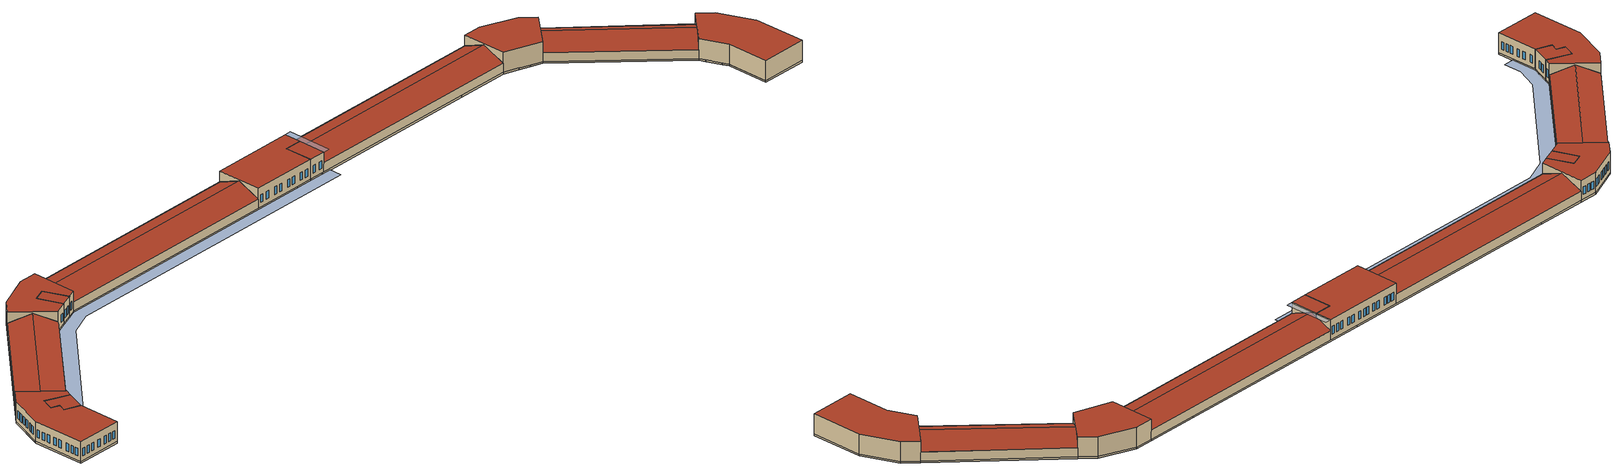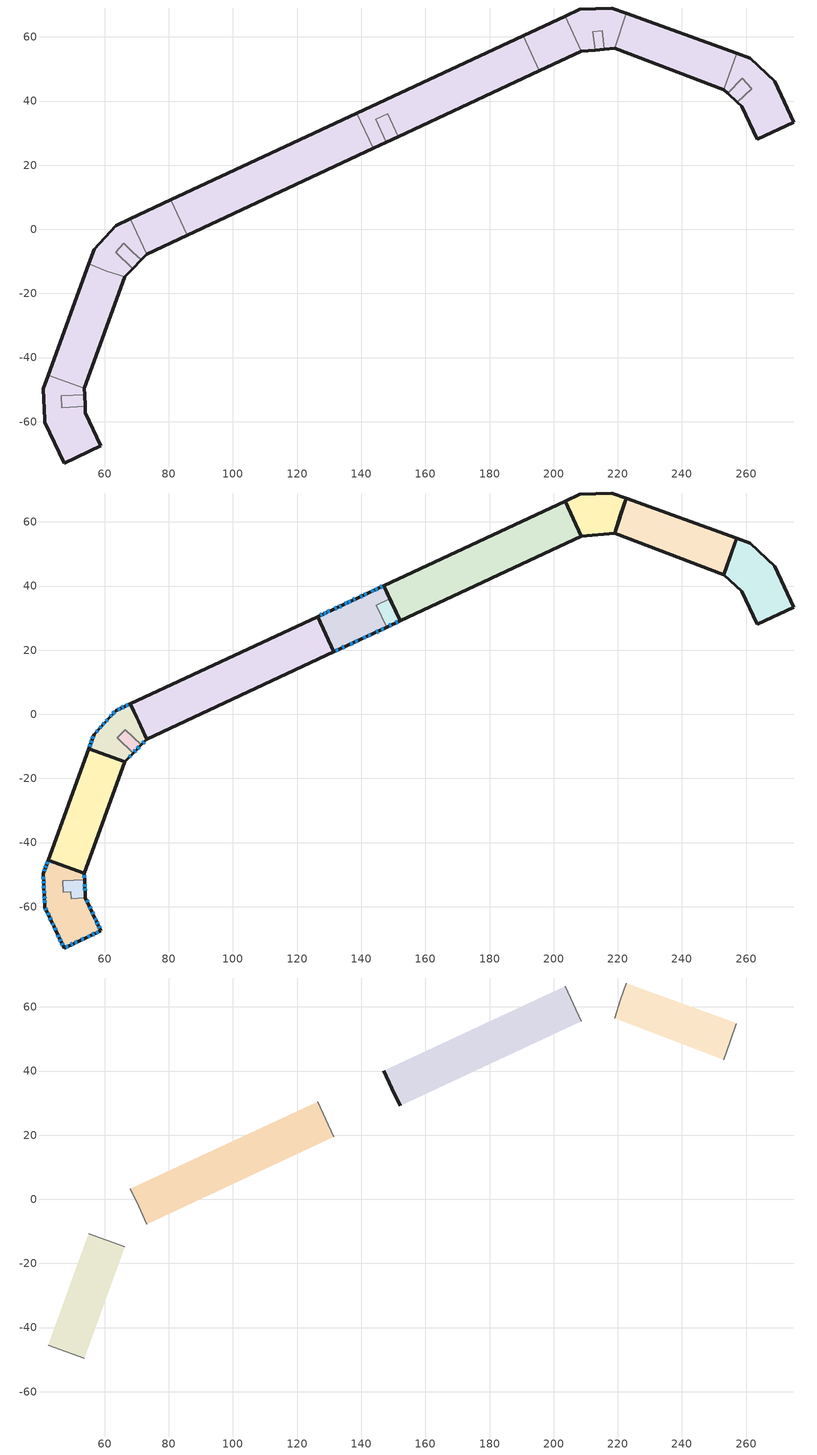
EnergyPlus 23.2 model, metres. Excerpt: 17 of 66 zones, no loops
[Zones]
Thermal Zone 3
 floor to L3 \- A \- BARRACKS_\{02671\} (Default Ceiling_\\\{00021\\\}_Reversed): 195.57,49.4 190.45,60.36 203.56,66.48 208.67,55.51 z11.35
 floor to L3 \- A \- OFFICE\-1_\{02651\} (Default Ceiling_\\\{00021\\\}_Reversed): 208.67,55.51 203.56,66.48 208.12,68.6 218.08,69.02 222.56,67.39 219.02,56.43 215.82,56.15 215.2,61.97 212.2,61.58 212.95,55.89 z11.35
 floor to L3 \- A \- OFFICE\-2_\{02641\} (Default Ceiling_\\\{00021\\\}_Reversed): 263.43,28.11 258.64,38.38 257.32,39.6 261.75,43.85 258.81,47.12 254.3,42.37 253.01,43.56 257.05,54.89 261.36,53.32 268.94,46.24 274.9,33.46 z11.35
 floor to ThermalZone_L3 \- A \- STAIRS\-1_\{03032\} (Default Ceiling_\\\{00021\\\}_Reversed): 212.95,55.89 212.2,61.58 215.2,61.97 215.82,56.15 z11.35
 floor to ThermalZone_L3 \- A \- STAIR\-2_\{03033\} (Default Ceiling_\\\{00021\\\}_Reversed): 257.32,39.6 254.3,42.37 258.81,47.12 261.75,43.85 z11.35
 floor to L3 \- B \- BARRACKS\-1_\{02631\} (Default Ceiling_\\\{00021\\\}_Reversed): 143.76,25.24 138.65,36.21 190.45,60.36 195.57,49.4 151.59,28.89 148.24,36.07 144.53,34.34 147.87,27.16 z11.35
 floor to ThermalZone_L3 \- B \- STAIR\-1_\{03036\} (Default Ceiling_\\\{00021\\\}_Reversed): 147.87,27.16 144.53,34.34 148.24,36.07 151.59,28.89 z11.35
 floor to L3 \- C \- BARRACKS_\{02621\} (Default Ceiling_\\\{00021\\\}_Reversed): 85.77,-1.8 80.66,9.16 138.65,36.21 143.76,25.24 z11.35
 floor to L3 \- D \- BARRACKS\-1_\{02601\} (Default Ceiling_\\\{00021\\\}_Reversed): 53.61,-49.58 42.37,-45.45 55.05,-10.69 60.65,-13 66.27,-14.8 z11.35
 floor to L3 \- C \- OFFICE\-2_\{02611\} (Default Ceiling_\\\{00021\\\}_Reversed): 73.12,-7.7 68,3.27 80.66,9.16 85.77,-1.8 z11.35
 floor to L3 \- D \- OFFICE\-1_\{02591\} (Default Ceiling_\\\{00021\\\}_Reversed): 47.31,-72.87 41.35,-60.09 40.8,-49.74 42.37,-45.45 53.61,-49.58 53.71,-51.61 46.44,-51.97 46.61,-55.57 53.89,-55.21 53.99,-57.22 58.79,-67.51 z11.35
 floor to L3 \- D \- OFFICE\-2_\{02581\} (Default Ceiling_\\\{00021\\\}_Reversed): 66.27,-14.8 60.65,-13 55.05,-10.69 56.69,-6.19 63.43,1.13 68,3.27 73.12,-7.7 71.33,-9.55 66,-4.4 63.41,-7.09 68.74,-12.23 z11.35
 floor to ThermalZone_L3 \- D \- STAIR\-1_\{03034\} (Default Ceiling_\\\{00021\\\}_Reversed): 46.61,-55.57 46.44,-51.97 53.71,-51.61 53.89,-55.21 z11.35
 floor to ThermalZone_L3 \- D \- STAIR\-2_\{03035\} (Default Ceiling_\\\{00021\\\}_Reversed): 68.74,-12.23 63.41,-7.09 66,-4.4 71.33,-9.55 z11.35
 floor to L3 \- A \- BARRACKS\-2_\{02661\} (Default Ceiling_\\\{00021\\\}_Reversed): 253.01,43.56 219.02,56.43 222.56,67.39 257.05,54.89 z11.35
 wall outside (\(Baseline\)  Above Grade Wall_\{00010\}): 195.57,49.4 208.67,55.51 212.95,55.89 215.82,56.15 219.02,56.43 253.01,43.56 254.3,42.37 257.32,39.6 258.64,38.38 263.43,28.11 274.9,33.46 268.94,46.24 261.36,53.32 257.05,54.89 222.56,67.39 218.08,69.02 208.12,68.6 203.56,66.48 190.45,60.36 138.65,36.21 80.66,9.16 68,3.27 63.43,1.13 56.69,-6.19 55.05,-10.69 42.37,-45.45 40.8,-49.74 41.32,-59.44 41.35,-60.09 47.31,-72.87 58.79,-67.51 53.99,-57.22 53.89,-55.21 53.71,-51.61 53.61,-49.58 66.27,-14.8 68.74,-12.23 71.33,-9.55 73.12,-7.7 85.77,-1.8 143.76,25.24 147.87,27.16 151.59,28.89 195.57,49.4 z11.35:11.81
 wall to Thermal Zone 3 (AirWallConstruction_\{00160\}): 190.45,60.36 195.57,49.4 190.45,60.36 / 208.67,55.51 203.56,66.48 208.67,55.51 / 215.2,61.97 215.82,56.15 215.2,61.97 212.2,61.58 215.2,61.97 / 212.95,55.89 212.2,61.58 212.95,55.89 / 219.02,56.43 222.56,67.39 219.02,56.43 / 261.75,43.85 257.32,39.6 261.75,43.85 258.81,47.12 261.75,43.85 / 254.3,42.37 258.81,47.12 254.3,42.37 / 257.05,54.89 253.01,43.56 257.05,54.89 / 138.65,36.21 143.76,25.24 138.65,36.21 / 148.24,36.07 151.59,28.89 148.24,36.07 144.53,34.34 148.24,36.07 / 147.87,27.16 144.53,34.34 147.87,27.16 / 80.66,9.16 85.77,-1.8 80.66,9.16 / 42.37,-45.45 53.61,-49.58 42.37,-45.45 / 60.65,-13 55.05,-10.69 60.65,-13 66.27,-14.8 60.65,-13 / 68,3.27 73.12,-7.7 68,3.27 / 46.44,-51.97 53.71,-51.61 46.44,-51.97 46.61,-55.57 46.44,-51.97 / 53.89,-55.21 46.61,-55.57 53.89,-55.21 / 68.79,-7.1 71.33,-9.55 68.79,-7.1 66,-4.4 68.79,-7.1 / 63.41,-7.09 66,-4.4 63.41,-7.09 68.74,-12.23 63.41,-7.09 z11.35:11.81
L4 \- A \- OFFICE\-1_\{02989\}
 floor to Thermal Zone 3 (\(Baseline\) Floor_\{00023\}): 212.95,55.89 212.2,61.58 215.2,61.97 215.82,56.15 z11.81; 208.67,55.51 203.56,66.48 208.12,68.6 218.08,69.02 222.56,67.39 219.02,56.43 215.82,56.15 215.2,61.97 212.2,61.58 212.95,55.89 z11.81
 wall outside (\(Baseline\)  Above Grade Wall_\{00010\}): 208.67,55.51 219.02,56.43 / 222.56,67.39 218.08,69.02 208.12,68.6 203.56,66.48 z11.81:17.14; 222.56,67.39,17.14 219.02,56.43,17.14 219.02,56.43,14.28 220.84,62.06,16.76 220.84,62.06,16.71 222.56,67.39,14.25; 208.67,55.51,17.14 203.56,66.48,17.14 203.56,66.48,14.25 206.12,60.99,16.82 208.67,55.51,14.25
 wall to ThermalZone_L4 \- A \- ATTICK_\{03043\} (Buffer Wall_\{00015\}): 219.02,56.43 222.56,67.39 z11.81:14.25
 wall to ThermalZone_Roofs\: unnamed roof_ unnamed roof \(3\)_\{03047\} (Buffer Wall_\{00015\}): 220.84,62.06,16.76 219.02,56.43,14.28 219.02,56.43,14.25 220.84,62.06,14.25; 220.84,62.06,16.71 220.84,62.06,14.25 222.56,67.39,14.25
 wall to ThermalZone_L4 \- B \- ATTICK_\{03042\} (Buffer Wall_\{00015\}): 203.56,66.48 208.67,55.51 z11.81:14.25
 wall to ThermalZone_Roofs\: unnamed roof \(1\)_ unnamed roof \(2\)_\{03046\} (Buffer Wall_\{00015\}): 206.12,60.99,16.82 206.12,60.99,14.25 208.67,55.51,14.25; 206.12,60.99,16.82 203.56,66.48,14.25 206.12,60.99,14.25
 roof outside (\(Baseline\) Roof_\{00018\}): 219.02,56.43 222.56,67.39 218.08,69.02 208.12,68.6 203.56,66.48 208.67,55.51 z17.14
L4 \- A \- OFFICE\-2_\{03000\}
 floor to Thermal Zone 3 (\(Baseline\) Floor_\{00023\}): 263.43,28.11 258.64,38.38 257.32,39.6 261.75,43.85 258.81,47.12 254.3,42.37 253.01,43.56 257.05,54.89 261.36,53.32 268.94,46.24 274.9,33.46 z11.81; 257.32,39.6 254.3,42.37 258.81,47.12 261.75,43.85 z11.81
 wall outside (\(Baseline\)  Above Grade Wall_\{00010\}): 253.01,43.56 258.64,38.38 263.43,28.11 274.9,33.46 268.94,46.24 261.36,53.32 257.05,54.89 z11.81:17.14; 257.05,54.89,17.14 257.05,54.89,14.25 256.99,54.7,14.25 255.04,49.24,16.79 253.01,43.56,14.25 253.01,43.56,17.14
 wall to ThermalZone_L4 \- A \- ATTICK_\{03043\} (Buffer Wall_\{00015\}): 257.05,54.89 253.01,43.56 z11.81:14.25
 wall to ThermalZone_Roofs\: unnamed roof_ unnamed roof \(3\)_\{03047\} (Buffer Wall_\{00015\}): 255.04,49.24,14.25 253.01,43.56,14.25 255.04,49.24,16.79; 256.99,54.7,14.25 255.04,49.24,14.25 255.04,49.24,16.79
 roof outside (\(Baseline\) Roof_\{00018\}): 274.9,33.46 268.94,46.24 261.36,53.32 257.05,54.89 253.01,43.56 258.64,38.38 263.43,28.11 z17.14
L4 \- B \- OFFICE\-1_\{02978\}
 floor to Thermal Zone 3 (\(Baseline\) Floor_\{00023\}): 68.74,-12.23 63.41,-7.09 66,-4.4 66.37,-4.77 63.89,-7.34 68.84,-12.12 z11.81; 66.27,-14.8 55.4,-10.83 55.05,-10.69 56.69,-6.19 63.43,1.13 68,3.26 73.12,-7.7 71.35,-9.53 66.4,-4.74 66.37,-4.77 66,-4.4 63.41,-7.09 68.74,-12.23 z11.81
 wall outside (\(Baseline\)  Above Grade Wall_\{00010\}): 66.27,-14.8 68.84,-12.12 / 68,3.26 63.43,1.13 56.69,-6.19 55.04,-10.7 / 71.35,-9.53 73.12,-7.7 z11.81:17.14; 66.27,-14.8,17.14 55.04,-10.7,17.14 55.04,-10.7,14.25 60.66,-12.75,16.79 66.27,-14.8,14.25; 73.12,-7.7,17.14 73.12,-7.7,14.25 70.56,-2.22,16.82 68,3.26,14.25 68,3.26,17.14
 wall to ThermalZone_L4 \- B \- STAIRS_\{03038\} (Buffer Wall_\{00015\}): 68.84,-12.12 63.89,-7.34 66.4,-4.74 71.35,-9.53 z11.81:17.14
 wall to ThermalZone_L4 \- D \- ATTICK_\{03040\} (Buffer Wall_\{00015\}): 55.04,-10.7 66.27,-14.8 z11.81:14.25
 wall to ThermalZone_Roofs\: ROOF \- ATTIC A101 NORTH_ ROOF \- ATTIC A101 SOUTH_\{03045\} (Buffer Wall_\{00015\}): 60.66,-12.75,16.79 55.04,-10.7,14.25 60.66,-12.75,14.25; 60.66,-12.75,16.79 60.66,-12.75,14.25 66.27,-14.8,14.25
 wall to ThermalZone_L4 \- C \- ATTICK_\{03041\} (Buffer Wall_\{00015\}): 73.12,-7.7 68,3.26 z11.81:14.25
 wall to ThermalZone_Roofs\: ROOF \- ATTIC A102 NORTH_ ROOF \- ATTIC A102 SOUTH_\{03044\} (Buffer Wall_\{00015\}): 70.56,-2.22,16.82 70.56,-2.22,14.25 68,3.26,14.25; 73.12,-7.7,14.25 70.56,-2.22,14.25 70.56,-2.22,16.82
 window (Construction 2): 67.65,-13.36 68.18,-12.82 / 56.44,-6.88 56.17,-7.6 / 55.95,-8.21 55.69,-8.92 / 55.54,-9.34 55.28,-10.06 / 63.05,0.73 62.54,0.17 / 62.2,-0.2 61.68,-0.76 / 60.89,-1.63 60.37,-2.19 / 59.9,-2.7 59.39,-3.26 / 58.91,-3.78 58.39,-4.34 / 57.81,-4.96 57.3,-5.52 / 67.32,2.94 66.62,2.62 / 65.93,2.3 65.24,1.98 / 64.79,1.77 64.1,1.45 / 71.84,-9.03 72.36,-8.48 z13.08:15.11
 roof outside (\(Baseline\) Roof_\{00018\}): 68.84,-12.12 63.89,-7.34 66.4,-4.74 71.35,-9.53 73.12,-7.7 68,3.26 63.43,1.13 56.69,-6.19 55.04,-10.7 66.27,-14.8 z17.14
L4 \- B \- OFFICE\-2_\{02967\}
 floor to Thermal Zone 3 (\(Baseline\) Floor_\{00023\}): 46.61,-55.57 46.44,-51.97 53.71,-51.61 53.71,-51.63 46.87,-51.97 47.05,-55.46 49.44,-55.34 49.44,-55.43 z11.81; 47.31,-72.87 41.35,-60.09 40.8,-49.74 42.36,-45.48 53.61,-49.58 53.71,-51.61 46.44,-51.97 46.61,-55.57 49.44,-55.43 49.54,-57.44 53.99,-57.22 58.79,-67.51 z11.81
 wall outside (\(Baseline\)  Above Grade Wall_\{00010\}): 42.36,-45.48 40.8,-49.74 41.35,-60.09 47.31,-72.87 58.79,-67.51 53.99,-57.22 / 53.71,-51.63 53.61,-49.58 z11.81:17.14; 53.61,-49.58,17.14 53.61,-49.58,14.25 47.98,-47.53,16.8 42.36,-45.48,14.25 42.36,-45.48,17.14
 wall to ThermalZone_L4 \- B \- STAIRS\-2_\{03039\} (Buffer Wall_\{00015\}): 53.99,-57.22 49.54,-57.44 49.44,-55.34 47.05,-55.46 46.87,-51.97 53.71,-51.63 z11.81:17.14
 wall to ThermalZone_L4 \- D \- ATTICK_\{03040\} (Buffer Wall_\{00015\}): 53.61,-49.58 42.36,-45.48 z11.81:14.25
 wall to ThermalZone_Roofs\: ROOF \- ATTIC A101 NORTH_ ROOF \- ATTIC A101 SOUTH_\{03045\} (Buffer Wall_\{00015\}): 47.98,-47.53,14.25 42.36,-45.48,14.25 47.98,-47.53,16.79; 53.6,-49.58,14.25 47.98,-47.53,14.25 47.98,-47.53,16.8
 window (Construction 2): 58.43,-66.73 58.11,-66.04 / 57.84,-65.46 57.51,-64.77 / 57.29,-64.28 56.96,-63.59 / 54.66,-58.65 54.34,-57.96 / 55.59,-60.64 55.26,-59.95 / 56.38,-62.34 56.06,-61.65 / 52.72,-70.34 53.41,-70.02 / 50.73,-71.27 51.42,-70.95 / 49.35,-71.92 50.04,-71.59 / 47.92,-72.58 48.61,-72.26 / 54.67,-69.44 55.36,-69.12 / 56.1,-68.77 56.79,-68.44 / 57.32,-68.2 58,-67.88 / 46.6,-71.35 46.92,-72.04 / 46.02,-70.1 46.34,-70.8 / 45.41,-68.79 45.73,-69.48 / 44.38,-66.58 44.7,-67.27 / 43.7,-65.14 44.03,-65.83 / 41.52,-60.45 41.84,-61.14 / 42.22,-61.95 42.54,-62.64 / 42.88,-63.36 43.2,-64.05 / 40.85,-50.63 40.89,-51.39 / 40.92,-51.98 40.96,-52.74 / 41,-53.48 41.04,-54.24 / 41.08,-55.06 41.12,-55.82 / 41.18,-56.77 41.22,-57.53 / 41.24,-58.04 41.28,-58.8 / 42.17,-45.98 41.91,-46.7 / 41.74,-47.16 41.48,-47.88 / 41.35,-48.25 41.09,-48.96 / 53.68,-50.96 53.64,-50.2 z13.08:15.11
 roof outside (\(Baseline\) Roof_\{00018\}): 58.79,-67.51 53.99,-57.22 49.54,-57.44 49.44,-55.34 47.05,-55.46 46.87,-51.97 53.71,-51.63 53.61,-49.58 42.36,-45.48 40.8,-49.74 41.35,-60.09 47.31,-72.87 z17.14
L4 \- C \- OFFICE\-1_\{03011\}
 floor to Thermal Zone 3 (\(Baseline\) Floor_\{00023\}): 131.48,19.52 126.36,30.48 138.65,36.21 143.76,25.24 z11.81; 143.76,25.24 138.65,36.21 147.01,40.11 148.91,36.04 148.37,35.8 148.24,36.07 144.53,34.34 147.87,27.16 z11.81; 147.87,27.16 144.53,34.34 148.24,36.07 148.37,35.8 144.71,34.09 147.93,27.19 z11.81
 wall outside (\(Baseline\)  Above Grade Wall_\{00010\}): 131.48,19.52 147.93,27.19 / 148.91,36.04 147.01,40.11 126.36,30.48 z11.81:17.14; 131.48,19.52,17.14 126.36,30.48,17.14 126.36,30.48,14.25 128.92,25,16.82 131.48,19.52,14.25
 wall to ThermalZone_L4 \- STAIRS_\{03037\} (Buffer Wall_\{00015\}): 147.93,27.19 144.71,34.09 148.91,36.04 z11.81:17.14
 wall to ThermalZone_L4 \- C \- ATTICK_\{03041\} (Buffer Wall_\{00015\}): 126.36,30.48 131.48,19.52 z11.81:14.25
 wall to ThermalZone_Roofs\: ROOF \- ATTIC A102 NORTH_ ROOF \- ATTIC A102 SOUTH_\{03044\} (Buffer Wall_\{00015\}): 128.92,25,16.82 126.36,30.48,14.25 128.92,25,14.25; 128.92,25,16.82 128.92,25,14.25 131.48,19.52,14.25
 window (Construction 2): 132.12,19.81 132.8,20.13 / 134,20.69 134.69,21.01 / 136.62,21.91 137.31,22.23 / 138.15,22.63 138.84,22.95 / 140.67,23.8 141.36,24.12 / 142.2,24.52 142.89,24.84 / 144.63,25.65 145.32,25.97 / 146.25,26.4 146.94,26.72 / 146.55,39.89 145.86,39.57 / 145.12,39.22 144.43,38.9 / 143.83,38.62 143.14,38.3 / 141.7,37.63 141.01,37.31 / 140.32,36.99 139.63,36.67 / 138.19,36 137.5,35.67 / 136.65,35.27 135.96,34.95 / 135.61,34.79 134.92,34.47 / 133.75,33.92 133.06,33.6 / 132.41,33.3 131.72,32.98 / 130.13,32.24 129.44,31.92 / 129.01,31.71 128.32,31.39 / 127.83,31.16 127.14,30.84 z13.08:15.11
 roof outside (\(Baseline\) Roof_\{00018\}): 147.93,27.19 144.71,34.09 148.91,36.04 147.01,40.11 126.36,30.48 131.48,19.52 z17.14
ThermalZone_L4 \- A \- ATTICK_\{03043\}
 floor to Thermal Zone 3 (\(Baseline\) Floor_\{00023\}): 253.01,43.56 219.02,56.43 222.56,67.39 257.05,54.89 z11.81
 wall outside (\(Baseline\)  Above Grade Wall_\{00010\}): 257.05,54.89 222.56,67.39 / 219.02,56.43 253.01,43.56 z11.81:14.25
ThermalZone_L4 \- B \- ATTICK_\{03042\}
 floor to Thermal Zone 3 (\(Baseline\) Floor_\{00023\}): 195.57,49.4 190.45,60.36 203.56,66.48 208.67,55.51 z11.81; 152.13,29.15 147.01,40.11 190.45,60.36 195.57,49.4 z11.81
 wall outside (\(Baseline\)  Above Grade Wall_\{00010\}): 203.56,66.48 147.01,40.11 152.12,29.14 208.67,55.51 z11.81:14.25
ThermalZone_L4 \- B \- STAIRS\-2_\{03039\}
 floor to Thermal Zone 3 (\(Baseline\) Floor_\{00023\}): 47.05,-55.46 46.87,-51.97 53.71,-51.63 53.89,-55.21 49.44,-55.43 49.44,-55.34 z11.81; 49.54,-57.44 49.44,-55.43 53.89,-55.21 53.99,-57.22 z11.81
 wall outside (\(Baseline\)  Above Grade Wall_\{00010\}): 53.99,-57.22 53.71,-51.63 z11.81:17.14
 window (Construction 2): 53.82,-53.7 53.78,-52.94 / 53.88,-55.02 53.84,-54.26 z13.08:15.11
 roof outside (\(Baseline\) Roof_\{00018\}): 53.99,-57.22 53.71,-51.63 46.87,-51.97 47.05,-55.46 49.44,-55.34 49.54,-57.44 z17.14
ThermalZone_L4 \- B \- STAIRS_\{03038\}
 floor to Thermal Zone 3 (\(Baseline\) Floor_\{00023\}): 68.84,-12.12 63.89,-7.34 66.37,-4.77 71.33,-9.55 z11.81; 71.33,-9.55 66.37,-4.77 66.4,-4.74 71.35,-9.53 z11.81
 wall outside (\(Baseline\)  Above Grade Wall_\{00010\}): 68.84,-12.12 71.35,-9.53 z11.81:17.14
 window (Construction 2): 70.21,-10.71 70.74,-10.17 / 69.22,-11.74 69.75,-11.19 z13.08:15.11
 roof outside (\(Baseline\) Roof_\{00018\}): 71.35,-9.53 66.4,-4.74 63.89,-7.34 68.84,-12.12 z17.14
ThermalZone_L4 \- C \- ATTICK_\{03041\}
 floor to Thermal Zone 3 (\(Baseline\) Floor_\{00023\}): 73.12,-7.7 68,3.27 80.66,9.16 85.77,-1.8 z11.81; 85.77,-1.8 80.66,9.16 126.36,30.48 131.48,19.52 z11.81
 wall outside (\(Baseline\)  Above Grade Wall_\{00010\}): 126.36,30.48 68,3.26 / 73.12,-7.7 131.48,19.52 z11.81:14.25
ThermalZone_L4 \- D \- ATTICK_\{03040\}
 floor to Thermal Zone 3 (\(Baseline\) Floor_\{00023\}): 53.61,-49.58 42.37,-45.45 55.04,-10.7 55.4,-10.83 60.65,-13 66.27,-14.8 z11.81; 66.27,-14.8 60.65,-13 55.4,-10.83 z11.81
 wall outside (\(Baseline\)  Above Grade Wall_\{00010\}): 55.04,-10.7 42.36,-45.48 / 53.61,-49.58 66.27,-14.8 z11.81:14.25
ThermalZone_L4 \- STAIRS_\{03037\}
 floor to Thermal Zone 3 (\(Baseline\) Floor_\{00023\}): 151.59,28.89 148.37,35.8 148.91,36.04 152.13,29.15 z11.81; 147.93,27.19 144.71,34.09 148.37,35.8 151.59,28.89 z11.81
 wall outside (\(Baseline\)  Above Grade Wall_\{00010\}): 147.93,27.19 152.13,29.15 148.91,36.04 z11.81:17.14
 window (Construction 2): 148.73,27.56 149.42,27.88 / 150.7,28.48 151.39,28.8 z13.08:15.11
 roof outside (\(Baseline\) Roof_\{00018\}): 152.13,29.15 148.91,36.04 144.71,34.09 147.93,27.19 z17.14
ThermalZone_Roofs\: ROOF \- ATTIC A101 NORTH_ ROOF \- ATTIC A101 SOUTH_\{03045\}
 floor to ThermalZone_L4 \- D \- ATTICK_\{03040\} (\(Baseline\) Floor_\{00023\}): 47.98,-47.53 42.36,-45.48 55.04,-10.7 60.66,-12.75 z14.25; 53.61,-49.58 47.98,-47.53 60.66,-12.75 66.27,-14.8 z14.25
 roof outside (\(Baseline\) Roof_\{00018\}): 60.66,-12.75,16.79 55.04,-10.7,14.25 42.36,-45.48,14.25 47.98,-47.53,16.79; 66.27,-14.8,14.25 60.66,-12.75,16.79 47.98,-47.53,16.8 53.61,-49.58,14.24
ThermalZone_Roofs\: ROOF \- ATTIC A102 NORTH_ ROOF \- ATTIC A102 SOUTH_\{03044\}
 floor to ThermalZone_L4 \- C \- ATTICK_\{03041\} (\(Baseline\) Floor_\{00023\}): 70.56,-2.22 68,3.26 126.36,30.48 128.92,25 z14.25; 73.12,-7.7 70.56,-2.22 128.92,25 131.48,19.52 z14.25
 roof outside (\(Baseline\) Roof_\{00018\}): 128.92,25,16.82 126.36,30.48,14.25 68,3.26,14.25 70.56,-2.22,16.82; 131.48,19.52,14.25 128.92,25,16.82 70.56,-2.22,16.82 73.12,-7.7,14.25
ThermalZone_Roofs\: unnamed roof \(1\)_ unnamed roof \(2\)_\{03046\}
 floor to ThermalZone_L4 \- B \- ATTICK_\{03042\} (\(Baseline\) Floor_\{00023\}): 152.12,29.14 149.57,34.62 206.12,60.99 208.67,55.51 z14.25; 149.57,34.62 147.01,40.11 203.56,66.48 206.12,60.99 z14.25
 wall outside (\(Baseline\)  Above Grade Wall_\{00010\}): 149.57,34.62,14.25 152.12,29.14,14.25 149.57,34.62,16.82; 147.01,40.11,14.25 149.57,34.62,14.25 149.57,34.62,16.82
 roof outside (\(Baseline\) Roof_\{00018\}): 208.67,55.51,14.25 206.12,60.99,16.82 149.57,34.62,16.82 152.12,29.14,14.25; 206.12,60.99,16.82 203.56,66.48,14.25 147.01,40.11,14.25 149.57,34.62,16.82
ThermalZone_Roofs\: unnamed roof_ unnamed roof \(3\)_\{03047\}
 floor to ThermalZone_L4 \- A \- ATTICK_\{03043\} (\(Baseline\) Floor_\{00023\}): 253.01,43.56 219.02,56.43 220.84,62.06 255.04,49.24 z14.25; 255.04,49.24 220.84,62.06 222.56,67.39 257.05,54.89 z14.25
 roof outside (\(Baseline\) Roof_\{00018\}): 255.04,49.24,16.79 220.84,62.06,16.76 219.02,56.43,14.28 253.01,43.56,14.25; 257.05,54.89,14.16 222.56,67.39,14.25 220.84,62.06,16.71 255.04,49.24,16.79
shading: 153.68,29.87 148.56,40.83 147.01,40.11 152.13,29.15 z17.14; 59.66,-61.84 57.58,-57.38 57.37,-50.68 69.98,-16.36 74.83,-11.03 155.26,26.48 153.68,29.87 73.12,-7.7 66.27,-14.8 53.61,-49.58 53.99,-57.22 56.77,-63.18 z11.81
[Building]
SubjectBuilding_\{00122\}
[Site:Location]
Lawson Aaf_ GA_ USA_Site_\{02469\}: Latitude {deg}=32.332; Longitude {deg}=-84.989; Time Zone {hr}=-5; Elevation {m}=70.7136
[Site:GroundReflectance]
0.2, 0.2, 0.2, 0.2, 0.2, 0.2, 0.2, 0.2, 0.2, 0.2, 0.2, 0.2
[SizingPeriod:DesignDay] Barometric Pressure {Pa}=100479; Wind Direction {deg}=0; Rain Indicator=No; Snow Indicator=No; Begin Environment Reset Mode=FullResetAtBeginEnvironment
Name | Month | Day of Month | Day Type | Maximum Dry-Bulb Temperature {C} | Daily Dry-Bulb Temperature Range {deltaC} | Dry-Bulb Temperature Range Modifier Type | Humidity Condition Type | Wetbulb or DewPoint at Maximum Dry-Bulb {C} | Wind Speed {m/s} | Daylight Saving Time Indicator | Solar Model Indicator | Sky Clearness | Dry-Bulb Temperature Range Modifier Day Schedule | Humidity Condition Day Schedule | Beam Solar Day Schedule | Diffuse Solar Day Schedule
00\:HDD_Lawson Aaf_ GA_ USA_\{02470\} | 1 | 15 | WinterDesignDay | -3.55556 | 0 | DefaultMultipliers | Wetbulb | -7.33333 | 18.04 | No | ASHRAEClearSky | 0
01\:CDD_Lawson Aaf_ GA_ USA_January_\{02475\} | 1 | 21 | SummerDesignDay | 23.0222 |  | DifferenceSchedule | WetBulbProfileDifferenceSchedule | 21.2186 | 9.02 | No | Schedule |  | DrybulbTemperatureScheduleDayForDesignWeather_January_\{02471\} | WetbulbTemperatureScheduleDayForDesignWeather_January_\{02472\} | BeamRadiationScheduleDayForDesignWeather_January_\{02473\} | DiffuseRadiationScheduleDayForDesignWeather_January_\{02474\}
02\:CDD_Lawson Aaf_ GA_ USA_February_\{02480\} | 2 | 21 | SummerDesignDay | 24.6 |  | DifferenceSchedule | WetBulbProfileDifferenceSchedule | 22.3325 | 9.02 | No | Schedule |  | DrybulbTemperatureScheduleDayForDesignWeather_February_\{02476\} | WetbulbTemperatureScheduleDayForDesignWeather_February_\{02477\} | BeamRadiationScheduleDayForDesignWeather_February_\{02478\} | DiffuseRadiationScheduleDayForDesignWeather_February_\{02479\}
03\:CDD_Lawson Aaf_ GA_ USA_March_\{02485\} | 3 | 21 | SummerDesignDay | 27.8444 |  | DifferenceSchedule | WetBulbProfileDifferenceSchedule | 24.5556 | 9.02 | Yes | Schedule |  | DrybulbTemperatureScheduleDayForDesignWeather_March_\{02481\} | WetbulbTemperatureScheduleDayForDesignWeather_March_\{02482\} | BeamRadiationScheduleDayForDesignWeather_March_\{02483\} | DiffuseRadiationScheduleDayForDesignWeather_March_\{02484\}
[Material]
Name | Roughness | Thickness {m} | Conductivity {W/m-K} | Density {kg/m3} | Specific Heat {J/kg-K} | Thermal Absorptance | Solar Absorptance | Visible Absorptance
Buffer Wall_R\-38 batt insulation_\{00014\} | MediumRough | 0.9144 | 0.0692301 | 8.00842 | 837.36 | 0.45 | 0.45 | 0.45
Default Ceiling_Acoustic Tile_\{00019\}; Default Ceiling_Acoustic Tile_\{00020\} | MediumRough | 0.009525 | 0.0605757 | 368.387 | 586.152 | 0.45 | 0.45 | 0.45
Material 1 | Rough | 0.3 | 1.04 | 2243 | 837 | 0.9 | 0.7 | 0.7
\(Baseline\)  Above Grade Wall_Baseline_\{00008\} | MediumRough | 0.0047625 | 0.0048269 | 1857.95 | 837.36 | 0.45 | 0.45 | 0.45
\(Baseline\)  Above Grade Wall_Baseline_\{00009\} | MediumRough | 0.0047625 | 0.0048269 | 1857.95 | 837.36 | 0.675 | 0.675 | 0.675
\(Baseline\) Floor_Baseline_\{00022\} | MediumRough | 0.0008636 | 0.000284589 | 7832.24 | 502.416 | 0.675 | 0.675 | 0.675
\(Baseline\) Roof_Baseline_\{00016\}; \(Baseline\) Roof_Baseline_\{00017\} | MediumRough | 0.12192 | 0.0923059 | 7.84825 | 837.36 | 0.45 | 0.45 | 0.45
[WindowMaterial:SimpleGlazingSystem]
\(Baseline\) Window_\{00027\}: U-Factor {W/m2-K}=6.92748; Solar Heat Gain Coefficient=0.39; Visible Transmittance=0.43
[Construction]
Buffer Wall_\{00015\}: Buffer Wall_R\-38 batt insulation_\{00014\}
Construction 1: Material 1
Construction 2: \(Baseline\) Window_\{00027\}
Default Ceiling_\\\{00021\\\}_Reversed: Default Ceiling_Acoustic Tile_\{00020\}, Default Ceiling_Acoustic Tile_\{00019\}
\(Baseline\)  Above Grade Wall_\{00010\}: \(Baseline\)  Above Grade Wall_Baseline_\{00009\}, \(Baseline\)  Above Grade Wall_Baseline_\{00008\}
\(Baseline\) Floor_\{00023\}: \(Baseline\) Floor_Baseline_\{00022\}
\(Baseline\) Roof_\{00018\}: \(Baseline\) Roof_Baseline_\{00016\}, \(Baseline\) Roof_Baseline_\{00017\}
[Construction:AirBoundary]
AirWallConstruction_\{00160\}: None, 0
[Zone] Multiplier=1; Part of Total Floor Area=Yes
Name | Volume {m3} | Floor Area {m2} | Zone Inside Convection Algorithm
L4 \- A \- OFFICE\-1_\{02989\} | 1006.79 | 188.713
L4 \- A \- OFFICE\-2_\{03000\} | 1620.79 | 303.803
L4 \- B \- OFFICE\-1_\{02978\} | 869.781 | 163.026
L4 \- B \- OFFICE\-2_\{02967\} | 1441.96 | 270.283
L4 \- C \- OFFICE\-1_\{03011\} | 1282.65 | 240.399
Thermal Zone 3 | 1689.93 | 3666.05 | TARP
ThermalZone_L4 \- A \- ATTICK_\{03043\} | 1047.98 | 429.675 | TARP
ThermalZone_L4 \- B \- ATTICK_\{03042\} | 1841.14 | 754.874 | TARP
ThermalZone_L4 \- B \- STAIRS\-2_\{03039\} | 177.521 | 33.2766 | TARP
ThermalZone_L4 \- B \- STAIRS_\{03038\} | 132.775 | 24.8876 | TARP
ThermalZone_L4 \- C \- ATTICK_\{03041\} | 1900.29 | 779.025 | TARP
ThermalZone_L4 \- D \- ATTICK_\{03040\} | 1080.08 | 442.631 | TARP
ThermalZone_L4 \- STAIRS_\{03037\} | 188.161 | 35.2665 | TARP
ThermalZone_Roofs\: ROOF \- ATTIC A101 NORTH_ ROOF \- ATTIC A101 SOUTH_\{03045\} | 561.851 | 442.839 | TARP
ThermalZone_Roofs\: ROOF \- ATTIC A102 NORTH_ ROOF \- ATTIC A102 SOUTH_\{03044\} | 999.622 | 779.128 | TARP
ThermalZone_Roofs\: unnamed roof \(1\)_ unnamed roof \(2\)_\{03046\} | 968.503 | 754.874 | TARP
ThermalZone_Roofs\: unnamed roof_ unnamed roof \(3\)_\{03047\} | 536.292 | 429.676 | TARP
[Space]
Name | Zone | Volume {m3} | Floor Area {m2}
Extruded Building 83 \- LCCA_L4 \- A \- OFFICE\-1_\{02046\} | L4 \- A \- OFFICE\-1_\{02989\} | 1006.79 | 188.713
Extruded Building 83 \- LCCA_L4 \- A \- OFFICE\-2_\{02062\} | L4 \- A \- OFFICE\-2_\{03000\} | 1620.79 | 303.803
Extruded Building 83 \- LCCA_L4 \- B \- OFFICE\-1_\{01940\} | L4 \- B \- OFFICE\-1_\{02978\} | 869.781 | 163.026
Extruded Building 83 \- LCCA_L4 \- B \- OFFICE\-2_\{01984\} | L4 \- B \- OFFICE\-2_\{02967\} | 1441.96 | 270.283
Extruded Building 83 \- LCCA_L4 \- C \- OFFICE\-1_\{01895\} | L4 \- C \- OFFICE\-1_\{03011\} | 1282.65 | 240.399
Extruded Building 83 \- LCCA_Ceiling Space for L3 \- A \- BARRACKS_\{01356\} | Thermal Zone 3 | 80.6481 | 174.942
Extruded Building 83 \- LCCA_Ceiling Space for L3 \- A \- OFFICE\-1_\{01517\} | Thermal Zone 3 | 79.1074 | 171.6
Extruded Building 83 \- LCCA_Ceiling Space for L3 \- A \- OFFICE\-2_\{01395\} | Thermal Zone 3 | 127.646 | 276.89
Extruded Building 83 \- LCCA_Ceiling Space for L3 \- A \- STAIRS\-1_\{01420\} | Thermal Zone 3 | 7.88908 | 17.113
Extruded Building 83 \- LCCA_Ceiling Space for L3 \- A \- STAIR\-2_\{01438\} | Thermal Zone 3 | 12.4071 | 26.9136
Extruded Building 83 \- LCCA_Ceiling Space for L3 \- B \- BARRACKS\-1_\{01864\} | Thermal Zone 3 | 303.822 | 659.054
Extruded Building 83 \- LCCA_Ceiling Space for L3 \- B \- STAIR\-1_\{01887\} | Thermal Zone 3 | 14.9738 | 32.48
Extruded Building 83 \- LCCA_Ceiling Space for L3 \- C \- BARRACKS_\{01789\} | Thermal Zone 3 | 356.877 | 774.138
Extruded Building 83 \- LCCA_Ceiling Space for L3 \- D \- BARRACKS\-1_\{01639\} | Thermal Zone 3 | 203.409 | 441.227
Extruded Building 83 \- LCCA_Ceiling Space for L3 \- D \- BARRACKS\-2_\{01727\} | Thermal Zone 3 | 77.8535 | 168.88
Extruded Building 83 \- LCCA_Ceiling Space for L3 \- D \- OFFICE\-1_\{01579\} | Thermal Zone 3 | 127.84 | 277.514
Extruded Building 83 \- LCCA_Ceiling Space for L3 \- D \- OFFICE\-2_\{01690\} | Thermal Zone 3 | 74.5338 | 161.739
Extruded Building 83 \- LCCA_Ceiling Space for L3 \- D \- STAIR\-1_\{01539\} | Thermal Zone 3 | 12.1011 | 26.249
Extruded Building 83 \- LCCA_Ceiling Space for L3 \- D \- STAIR\-2_\{01658\} | Thermal Zone 3 | 12.7378 | 27.6313
Extruded Building 83 \- LCCA_Ceiling Space for L3\- A \- BARRACKS\-2_\{01488\} | Thermal Zone 3 | 198.08 | 429.675
Extruded Building 83 \- LCCA_L4 \- A \- ATTICK_\{02103\} | ThermalZone_L4 \- A \- ATTICK_\{03043\} | 1047.98 | 429.675
Extruded Building 83 \- LCCA_L4 \- B \- ATTICK_\{02094\} | ThermalZone_L4 \- B \- ATTICK_\{03042\} | 1841.14 | 754.874
Extruded Building 83 \- LCCA_L4 \- B \- STAIRS\-2_\{02034\} | ThermalZone_L4 \- B \- STAIRS\-2_\{03039\} | 177.521 | 33.2766
Extruded Building 83 \- LCCA_L4 \- B \- STAIRS_\{01974\} | ThermalZone_L4 \- B \- STAIRS_\{03038\} | 132.775 | 24.8876
Extruded Building 83 \- LCCA_L4 \- C \- ATTICK_\{02085\} | ThermalZone_L4 \- C \- ATTICK_\{03041\} | 1900.29 | 779.025
Extruded Building 83 \- LCCA_L4 \- D \- ATTICK_\{02076\} | ThermalZone_L4 \- D \- ATTICK_\{03040\} | 1080.08 | 442.631
Extruded Building 83 \- LCCA_L4 \- STAIRS_\{01930\} | ThermalZone_L4 \- STAIRS_\{03037\} | 188.161 | 35.2665
Extruded Building 83 \- LCCA_Roofs\: ROOF \- ATTIC A101 NORTH_ ROOF \- ATTIC A101 SOUTH_\{02121\} | ThermalZone_Roofs\: ROOF \- ATTIC A101 NORTH_ ROOF \- ATTIC A101 SOUTH_\{03045\} | 561.851 | 442.839
Extruded Building 83 \- LCCA_Roofs\: ROOF \- ATTIC A102 NORTH_ ROOF \- ATTIC A102 SOUTH_\{02111\} | ThermalZone_Roofs\: ROOF \- ATTIC A102 NORTH_ ROOF \- ATTIC A102 SOUTH_\{03044\} | 999.622 | 779.128
Extruded Building 83 \- LCCA_Roofs\: unnamed roof \(1\)_ unnamed roof \(2\)_\{02131\} | ThermalZone_Roofs\: unnamed roof \(1\)_ unnamed roof \(2\)_\{03046\} | 968.503 | 754.874
Extruded Building 83 \- LCCA_Roofs\: unnamed roof_ unnamed roof \(3\)_\{02141\} | ThermalZone_Roofs\: unnamed roof_ unnamed roof \(3\)_\{03047\} | 536.292 | 429.676
[Lights] Design Level Calculation Method=LightingLevel; Return Air Fraction=0; Fraction Radiant=0.093378; Fraction Visible=0.271602; Fraction Replaceable=0
Name | Zone or ZoneList or Space or SpaceList | Schedule | Lighting Level {W}
L4 \- A \- OFFICE\-1_OHLight_\{02457\} | Extruded Building 83 \- LCCA_L4 \- A \- OFFICE\-1_\{02046\} | 1st Floor Lighting and Occupancy_WDD_OFF_\{00109\} | 1340.65
L4 \- A \- OFFICE\-2_OHLight_\{02463\} | Extruded Building 83 \- LCCA_L4 \- A \- OFFICE\-2_\{02062\} | 1st Floor Lighting and Occupancy_WDD_OFF_\{00109\} | 2158.27
L4 \- B \- OFFICE\-1_OHLight_\{02441\} | Extruded Building 83 \- LCCA_L4 \- B \- OFFICE\-1_\{01940\} | 1st Floor Lighting and Occupancy_WDD_OFF_\{00109\} | 1158.17
L4 \- B \- OFFICE\-2_OHLight_\{02449\} | Extruded Building 83 \- LCCA_L4 \- B \- OFFICE\-2_\{01984\} | 1st Floor Lighting and Occupancy_WDD_OFF_\{00109\} | 1920.14
L4 \- C \- OFFICE\-1_OHLight_\{02433\} | Extruded Building 83 \- LCCA_L4 \- C \- OFFICE\-1_\{01895\} | 1st Floor Lighting and Occupancy_WDD_OFF_\{00109\} | 1707.84
L4 \- B \- STAIRS\-2_OHLight_\{02455\} | Extruded Building 83 \- LCCA_L4 \- B \- STAIRS\-2_\{02034\} | 24/7_WDD_OFF_\{00114\} | 175.511
L4 \- B \- STAIRS_OHLight_\{02447\} | Extruded Building 83 \- LCCA_L4 \- B \- STAIRS_\{01974\} | 24/7_WDD_OFF_\{00114\} | 131.265
L4 \- STAIRS_OHLight_\{02439\} | Extruded Building 83 \- LCCA_L4 \- STAIRS_\{01930\} | 24/7_WDD_OFF_\{00114\} | 186.007
[People] Number of People Schedule=1st Floor Lighting and Occupancy_WDD_OFF_\{00109\}; Number of People Calculation Method=People; Number of People=20; Fraction Radiant=0.7; Sensible Heat Fraction=0.544444; Activity Level Schedule=Schedule_SchType_Constant_\{02174\}; Carbon Dioxide Generation Rate {m3/s-W}=4.298e-08
Name | Zone or ZoneList or Space or SpaceList
L4 \- A \- OFFICE\-1_People__\{02459\} | Extruded Building 83 \- LCCA_L4 \- A \- OFFICE\-1_\{02046\}
L4 \- A \- OFFICE\-2_People__\{02465\} | Extruded Building 83 \- LCCA_L4 \- A \- OFFICE\-2_\{02062\}
L4 \- B \- OFFICE\-1_People__\{02443\} | Extruded Building 83 \- LCCA_L4 \- B \- OFFICE\-1_\{01940\}
L4 \- B \- OFFICE\-2_People__\{02451\} | Extruded Building 83 \- LCCA_L4 \- B \- OFFICE\-2_\{01984\}
L4 \- C \- OFFICE\-1_People__\{02435\} | Extruded Building 83 \- LCCA_L4 \- C \- OFFICE\-1_\{01895\}
[ElectricEquipment] Fraction Latent=0
Name | Zone or ZoneList or Space or SpaceList | Schedule | Design Level Calculation Method | Watts per Zone Floor Area {W/m2} | Fraction Radiant | Fraction Lost | Design Level {W}
L4 \- A \- OFFICE\-1_ElectricEqpt_\{02461\} | Extruded Building 83 \- LCCA_L4 \- A \- OFFICE\-1_\{02046\} | 1st Floor Lighting and Occupancy_WDD_OFF_\{00109\} | Watts/Area | 10.76391 | 0.25 | 0
L4 \- A \- OFFICE\-2_ElectricEqpt_\{02467\} | Extruded Building 83 \- LCCA_L4 \- A \- OFFICE\-2_\{02062\} | 1st Floor Lighting and Occupancy_WDD_OFF_\{00109\} | Watts/Area | 10.76391 | 0.25 | 0
L4 \- B \- OFFICE\-1_ElectricEqpt_\{02445\} | Extruded Building 83 \- LCCA_L4 \- B \- OFFICE\-1_\{01940\} | 1st Floor Lighting and Occupancy_WDD_OFF_\{00109\} | Watts/Area | 10.76391 | 0.25 | 0
L4 \- B \- OFFICE\-2_ElectricEqpt_\{02453\} | Extruded Building 83 \- LCCA_L4 \- B \- OFFICE\-2_\{01984\} | 1st Floor Lighting and Occupancy_WDD_OFF_\{00109\} | Watts/Area | 10.76391 | 0.25 | 0
L4 \- C \- OFFICE\-1_ElectricEqpt_\{02437\} | Extruded Building 83 \- LCCA_L4 \- C \- OFFICE\-1_\{01895\} | 1st Floor Lighting and Occupancy_WDD_OFF_\{00109\} | Watts/Area | 10.76391 | 0.25 | 0
Ceiling Space for L3 \- A \- BARRACKS_LightHeatGainFrom_L3 \- A \- BARRACKS_\{02353\} | Extruded Building 83 \- LCCA_Ceiling Space for L3 \- A \- BARRACKS_\{01356\} | Upper Floor Lighting and Occupancy_WDD_OFF_\{00104\} | EquipmentLevel |  | 0 |  | 1099.44
Ceiling Space for L3 \- A \- OFFICE\-1_LightHeatGainFrom_L3 \- A \- OFFICE\-1_\{02382\} | Extruded Building 83 \- LCCA_Ceiling Space for L3 \- A \- OFFICE\-1_\{01517\} | 1st Floor Lighting and Occupancy_WDD_OFF_\{00109\} | EquipmentLevel |  | 0 |  | 641.233
Ceiling Space for L3 \- A \- OFFICE\-2_LightHeatGainFrom_L3 \- A \- OFFICE\-2_\{02361\} | Extruded Building 83 \- LCCA_Ceiling Space for L3 \- A \- OFFICE\-2_\{01395\} | 1st Floor Lighting and Occupancy_WDD_OFF_\{00109\} | EquipmentLevel |  | 0 |  | 1034.68
Ceiling Space for L3 \- A \- STAIRS\-1_LightHeatGainFrom_L3 \- A \- STAIRS\-1_\{02368\} | Extruded Building 83 \- LCCA_Ceiling Space for L3 \- A \- STAIRS\-1_\{01420\} | 24/7_WDD_OFF_\{00114\} | EquipmentLevel |  | 0 |  | 47.4764
Ceiling Space for L3 \- A \- STAIR\-2_LightHeatGainFrom_L3 \- A \- STAIR\-2_\{02371\} | Extruded Building 83 \- LCCA_Ceiling Space for L3 \- A \- STAIR\-2_\{01438\} | 24/7_WDD_OFF_\{00114\} | EquipmentLevel |  | 0 |  | 74.666
Ceiling Space for L3 \- C \- BARRACKS_LightHeatGainFrom_L3 \- C \- BARRACKS_\{02425\} | Extruded Building 83 \- LCCA_Ceiling Space for L3 \- C \- BARRACKS_\{01789\} | Upper Floor Lighting and Occupancy_WDD_OFF_\{00104\} | EquipmentLevel |  | 0 |  | 4865.24
Ceiling Space for L3 \- D \- BARRACKS\-1_LightHeatGainFrom_L3 \- D \- BARRACKS\-1_\{02399\} | Extruded Building 83 \- LCCA_Ceiling Space for L3 \- D \- BARRACKS\-1_\{01639\} | Upper Floor Lighting and Occupancy_WDD_OFF_\{00104\} | EquipmentLevel |  | 0 |  | 2772.94
Ceiling Space for L3 \- D \- BARRACKS\-2_LightHeatGainFrom_L3 \- D \- BARRACKS\-2_\{02417\} | Extruded Building 83 \- LCCA_Ceiling Space for L3 \- D \- BARRACKS\-2_\{01727\} | Upper Floor Lighting and Occupancy_WDD_OFF_\{00104\} | EquipmentLevel |  | 0 |  | 1061.34
Ceiling Space for L3 \- D \- OFFICE\-1_LightHeatGainFrom_L3 \- D \- OFFICE\-1_\{02392\} | Extruded Building 83 \- LCCA_Ceiling Space for L3 \- D \- OFFICE\-1_\{01579\} | 1st Floor Lighting and Occupancy_WDD_OFF_\{00109\} | EquipmentLevel |  | 0 |  | 1037.02
Ceiling Space for L3 \- D \- OFFICE\-2_LightHeatGainFrom_L3 \- D \- OFFICE\-2_\{02410\} | Extruded Building 83 \- LCCA_Ceiling Space for L3 \- D \- OFFICE\-2_\{01690\} | 1st Floor Lighting and Occupancy_WDD_OFF_\{00109\} | EquipmentLevel |  | 0 |  | 604.39
Ceiling Space for L3 \- D \- STAIR\-1_LightHeatGainFrom_L3 \- D \- STAIR\-1_\{02389\} | Extruded Building 83 \- LCCA_Ceiling Space for L3 \- D \- STAIR\-1_\{01539\} | 24/7_WDD_OFF_\{00114\} | EquipmentLevel |  | 0 |  | 72.8222
Ceiling Space for L3 \- D \- STAIR\-2_LightHeatGainFrom_L3 \- D \- STAIR\-2_\{02407\} | Extruded Building 83 \- LCCA_Ceiling Space for L3 \- D \- STAIR\-2_\{01658\} | 24/7_WDD_OFF_\{00114\} | EquipmentLevel |  | 0 |  | 76.6568
Ceiling Space for L3\- A \- BARRACKS\-2_LightHeatGainFrom_L3\- A \- BARRACKS\-2_\{02374\} | Extruded Building 83 \- LCCA_Ceiling Space for L3\- A \- BARRACKS\-2_\{01488\} | Upper Floor Lighting and Occupancy_WDD_OFF_\{00104\} | EquipmentLevel |  | 0 |  | 2700.34
[ZoneInfiltration:DesignFlowRate] Design Flow Rate Calculation Method=AirChanges/Hour; Air Changes per Hour {1/hr}=10
Name | Zone or ZoneList or Space or SpaceList | Schedule
Roofs\: ROOF \- ATTIC A101 NORTH_ ROOF \- ATTIC A101 SOUTH_Infiltration_\{02130\} | Extruded Building 83 \- LCCA_Roofs\: ROOF \- ATTIC A101 NORTH_ ROOF \- ATTIC A101 SOUTH_\{02121\} | Always On Continuous 2
Roofs\: ROOF \- ATTIC A102 NORTH_ ROOF \- ATTIC A102 SOUTH_Infiltration_\{02120\} | Extruded Building 83 \- LCCA_Roofs\: ROOF \- ATTIC A102 NORTH_ ROOF \- ATTIC A102 SOUTH_\{02111\} | Always On Continuous 1
Roofs\: unnamed roof \(1\)_ unnamed roof \(2\)_Infiltration_\{02140\} | Extruded Building 83 \- LCCA_Roofs\: unnamed roof \(1\)_ unnamed roof \(2\)_\{02131\} | Always On Continuous 3
Roofs\: unnamed roof_ unnamed roof \(3\)_Infiltration_\{02150\} | Extruded Building 83 \- LCCA_Roofs\: unnamed roof_ unnamed roof \(3\)_\{02141\} | Always On Continuous 4
[Foundation:Kiva]
Foundation Kiva 1: Initial Indoor Air Temperature {C}=20; Wall Height Above Grade {m}=0.2; Wall Depth Below Slab {m}=0; Footing Wall Construction=Construction 1
[Foundation:Kiva:Settings]
Soil Conductivity {W/m-K}=1.38459; Soil Density {kg/m3}=1200; Soil Specific Heat {J/kg-K}=1200; Ground Solar Absorptivity=0.9; Ground Thermal Absorptivity=0.9; Ground Surface Roughness {m}=0.03; Far-Field Width {m}=40; Deep-Ground Boundary Condition=ZeroFlux; Deep-Ground Depth {m}=40; Minimum Cell Dimension {m}=0.02; Maximum Cell Growth Coefficient=1.5; Simulation Timestep=Timestep
[Schedule:Year]
1st Floor Lighting and Occupancy_WDD_OFF_\{00109\}: Schedule_1205178772_\{00112\}, 1, 1, 12, 31
Upper Floor Lighting and Occupancy_WDD_OFF_\{00104\}: Schedule_624939059_\{00107\}, 1, 1, 12, 31
24/7_WDD_OFF_\{00114\}: Schedule_2006573804_\{00120\}, 1, 1, 12, 31
[Schedule:Week:Daily]
Schedule_1205178772_\{00112\}: Schedule1205178772_Profile_Profile_1_\{00111\}, Schedule1205178772_Profile_Profile_1_\{00111\}, Schedule1205178772_Profile_Profile_1_\{00111\}, Schedule1205178772_Profile_Profile_1_\{00111\}, Schedule1205178772_Profile_Profile_1_\{00111\}, Schedule1205178772_Profile_Profile_1_\{00111\}, Schedule1205178772_Profile_Profile_1_\{00111\}, Schedule1205178772_Profile_Profile_1_\{00111\}, Schedule1205178772_Profile_Profile_1_\{00111\}, Daily_AlwaysOff_\{00004\}, Schedule1205178772_Profile_Profile_1_\{00111\}, Schedule1205178772_Profile_Profile_1_\{00111\}
Schedule_624939059_\{00107\}: Schedule624939059_Profile_Profile_1_\{00106\}, Schedule624939059_Profile_Profile_1_\{00106\}, Schedule624939059_Profile_Profile_1_\{00106\}, Schedule624939059_Profile_Profile_1_\{00106\}, Schedule624939059_Profile_Profile_1_\{00106\}, Schedule624939059_Profile_Profile_1_\{00106\}, Schedule624939059_Profile_Profile_1_\{00106\}, Schedule624939059_Profile_Profile_1_\{00106\}, Schedule624939059_Profile_Profile_1_\{00106\}, Daily_AlwaysOff_\{00004\}, Schedule624939059_Profile_Profile_1_\{00106\}, Schedule624939059_Profile_Profile_1_\{00106\}
Schedule_2006573804_\{00120\}: Schedule2006573804_Profile_Profile_4_\{00119\}, Schedule2006573804_Profile_Profile_2_\{00117\}, Schedule2006573804_Profile_Profile_2_\{00117\}, Schedule2006573804_Profile_Profile_2_\{00117\}, Schedule2006573804_Profile_Profile_2_\{00117\}, Schedule2006573804_Profile_Profile_2_\{00117\}, Schedule2006573804_Profile_Profile_3_\{00118\}, Schedule2006573804_Profile_Profile_4_\{00119\}, Schedule2006573804_Profile_Profile_1_\{00116\}, Daily_AlwaysOff_\{00004\}, Schedule2006573804_Profile_Profile_4_\{00119\}, Schedule2006573804_Profile_Profile_4_\{00119\}
[Schedule:Day:Interval]
Schedule1205178772_Profile_Profile_1_\{00111\}: No, 08:00, 0, 18:00, 1, 24:00, 0
Daily_AlwaysOff_\{00004\}: No, 24:00, 0
Schedule624939059_Profile_Profile_1_\{00106\}: No, 09:00, 1, 17:00, 0, 24:00, 1
Schedule2006573804_Profile_Profile_4_\{00119\}; Schedule2006573804_Profile_Profile_2_\{00117\}; Schedule2006573804_Profile_Profile_3_\{00118\}; Schedule2006573804_Profile_Profile_1_\{00116\}: No, 24:00, 1
BeamRadiationScheduleDayForDesignWeather_February_\{02478\}: Linear, 00:10, 0, 00:30, 0, 01:30, 0, 02:30, 0, 03:30, 0, 04:30, 0, 05:30, 0, 06:30, 0, 07:30, 101.357, 08:30, 592.515, 09:30, 777.164, 10:30, 865.006, 11:30, 909.693, 12:30, 928.257, 13:30, 926.235, 14:30, 903.063, 15:30, 851.587, 16:30, 750.662, 17:30, 530.025, 18:30, 0, 19:30, 0, 20:30, 0, 21:30, 0, 22:30, 0, 23:30, 0, 24:00, 0
BeamRadiationScheduleDayForDesignWeather_January_\{02473\}: Linear, 00:10, 0, 00:30, 0, 01:30, 0, 02:30, 0, 03:30, 0, 04:30, 0, 05:30, 0, 06:30, 0, 07:30, 0, 08:30, 458.242, 09:30, 709.56, 10:30, 819.558, 11:30, 873.055, 12:30, 894.249, 13:30, 890.425, 14:30, 860.355, 15:30, 793.034, 16:30, 653.558, 17:30, 308.319, 18:30, 0, 19:30, 0, 20:30, 0, 21:30, 0, 22:30, 0, 23:30, 0, 24:00, 0
BeamRadiationScheduleDayForDesignWeather_March_\{02483\}: Linear, 00:10, 0, 00:30, 0, 01:30, 0, 02:30, 0, 03:30, 0, 04:30, 0, 05:30, 0, 06:30, 0, 07:30, 399.613, 08:30, 680.855, 09:30, 806.89, 10:30, 873.403, 11:30, 908.503, 12:30, 922.572, 13:30, 919.067, 14:30, 897.161, 15:30, 851.155, 16:30, 765.686, 17:30, 596.314, 18:30, 177.886, 19:30, 0, 20:30, 0, 21:30, 0, 22:30, 0, 23:30, 0, 24:00, 0
DiffuseRadiationScheduleDayForDesignWeather_February_\{02479\}: Linear, 00:10, 0, 00:30, 0, 01:30, 0, 02:30, 0, 03:30, 0, 04:30, 0, 05:30, 0, 06:30, 0, 07:30, 10.0635, 08:30, 45.4377, 09:30, 67.7496, 10:30, 82.1363, 11:30, 90.8414, 12:30, 94.7988, 13:30, 94.3571, 14:30, 89.4794, 15:30, 79.724, 16:30, 63.9794, 17:30, 39.5314, 18:30, 0, 19:30, 0, 20:30, 0, 21:30, 0, 22:30, 0, 23:30, 0, 24:00, 0
DiffuseRadiationScheduleDayForDesignWeather_January_\{02474\}: Linear, 00:10, 0, 00:30, 0, 01:30, 0, 02:30, 0, 03:30, 0, 04:30, 0, 05:30, 0, 06:30, 0, 07:30, 0, 08:30, 32.6897, 09:30, 57.1158, 10:30, 72.373, 11:30, 81.3913, 12:30, 85.3318, 13:30, 84.6039, 14:30, 79.1358, 15:30, 68.3308, 16:30, 50.6435, 17:30, 22.1541, 18:30, 0, 19:30, 0, 20:30, 0, 21:30, 0, 22:30, 0, 23:30, 0, 24:00, 0
DiffuseRadiationScheduleDayForDesignWeather_March_\{02484\}: Linear, 00:10, 0, 00:30, 0, 01:30, 0, 02:30, 0, 03:30, 0, 04:30, 0, 05:30, 0, 06:30, 0, 07:30, 35.2602, 08:30, 65.1068, 09:30, 84.5794, 10:30, 97.4461, 11:30, 105.214, 12:30, 108.553, 13:30, 107.708, 14:30, 102.62, 15:30, 92.8948, 16:30, 77.6031, 17:30, 54.6031, 18:30, 18.3748, 19:30, 0, 20:30, 0, 21:30, 0, 22:30, 0, 23:30, 0, 24:00, 0
DrybulbTemperatureScheduleDayForDesignWeather_February_\{02476\}; DrybulbTemperatureScheduleDayForDesignWeather_January_\{02471\}; DrybulbTemperatureScheduleDayForDesignWeather_March_\{02481\}: Linear, 00:10, 9.42722, 00:30, 9.70333, 01:30, 10.4133, 02:30, 10.8867, 03:30, 11.2417, 04:30, 11.5967, 05:30, 11.8333, 06:30, 11.5967, 07:30, 10.7683, 08:30, 8.75667, 09:30, 6.50833, 10:30, 4.49667, 11:30, 2.72167, 12:30, 1.53833, 13:30, 0.591668, 14:30, 0, 15:30, 0, 16:30, 0.71, 17:30, 1.65667, 18:30, 2.84, 19:30, 4.615, 20:30, 5.91667, 21:30, 6.98167, 22:30, 8.04667, 23:30, 8.875, 24:00, 9.28917
WetbulbTemperatureScheduleDayForDesignWeather_February_\{02477\}: Linear, 00:10, 7.1642, 00:30, 7.44029, 01:30, 8.15022, 02:30, 8.6235, 03:30, 8.97847, 04:30, 9.33343, 05:30, 9.57007, 06:30, 9.33343, 07:30, 8.50518, 08:30, 6.49371, 09:30, 4.24557, 10:30, 2.23406, 11:30, 0.791822, 12:30, 0.449199, 13:30, 0.173996, 14:30, 0.000791351, 15:30, 0.000791351, 16:30, 0.208508, 17:30, 0.483496, 18:30, 0.826098, 19:30, 2.35239, 20:30, 3.65396, 21:30, 4.71887, 22:30, 5.78378, 23:30, 6.61204, 24:00, 7.02616
WetbulbTemperatureScheduleDayForDesignWeather_January_\{02472\}: Linear, 00:10, 7.62785, 00:30, 7.90394, 01:30, 8.61386, 02:30, 9.08714, 03:30, 9.4421, 04:30, 9.79706, 05:30, 10.0337, 06:30, 9.79706, 07:30, 8.96882, 08:30, 6.95737, 09:30, 4.70925, 10:30, 2.69775, 11:30, 0.922886, 12:30, 0.466007, 13:30, 0.181789, 14:30, 0.00363635, 15:30, 0.00363635, 16:30, 0.217353, 17:30, 0.501522, 18:30, 1.04121, 19:30, 2.81608, 20:30, 4.11764, 21:30, 5.18254, 22:30, 6.24744, 23:30, 7.07569, 24:00, 7.48981
WetbulbTemperatureScheduleDayForDesignWeather_March_\{02482\}: Linear, 00:10, 6.14309, 00:30, 6.41918, 01:30, 7.12912, 02:30, 7.60241, 03:30, 7.95738, 04:30, 8.31235, 05:30, 8.54899, 06:30, 8.31235, 07:30, 7.48409, 08:30, 5.47259, 09:30, 3.22441, 10:30, 1.21286, 11:30, 0.726992, 12:30, 0.405346, 13:30, 0.143621, 14:30, 0, 15:30, 0, 16:30, 0.176612, 17:30, 0.437746, 18:30, 0.758929, 19:30, 1.33119, 20:30, 2.63278, 21:30, 3.69771, 22:30, 4.76264, 23:30, 5.59091, 24:00, 6.00504
[Schedule:Constant]
Name | Hourly Value
Schedule_SchType_Constant_\{02174\} | 131.882
Always On Continuous 1; Always On Continuous 2; Always On Continuous 3; Always On Continuous 4 | 1
